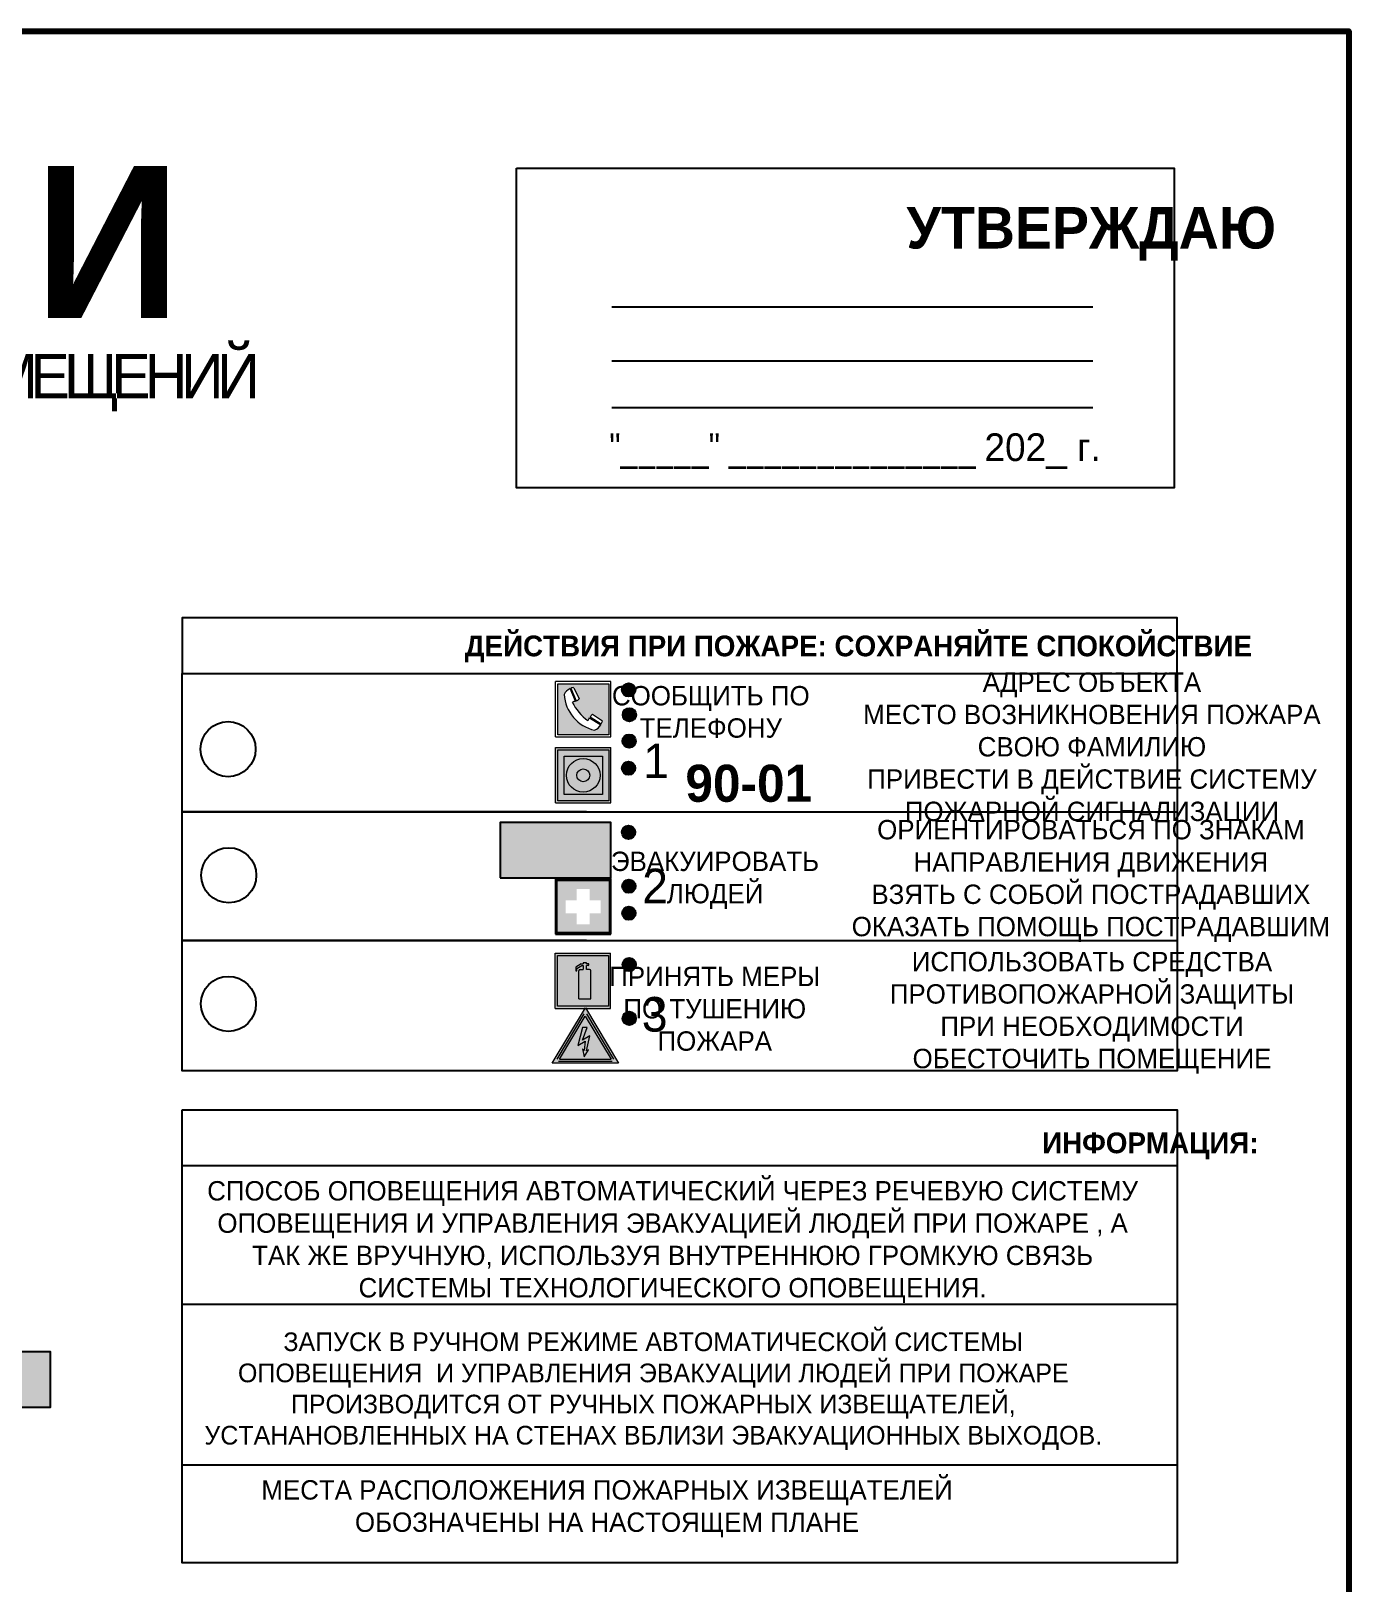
# Model space of a CAD drawing. Header units: millimetres. Extents: x 13810 to 67229, y 12374 to 21950.
# Drawn here: x 38931 to 39121.5, y 20442.1 to 20666.4 of the extents above; entities that cross this region are included whole.
import ezdxf

# ---------------------------------------------------------------- set-up
doc = ezdxf.new("R2010")
doc.units = ezdxf.units.MM
doc.layers.add('План_Штампы', color=7, linetype='Continuous')
doc.styles.add('обычный', font='arial.ttf')

# ---------------------------------------------------------------- blocks, each defined once
blk = doc.blocks.new('A$C3E6D3DDE')
at = {"lineweight": 5}
h = blk.add_hatch(color=40, dxfattribs=at)
h.paths.add_polyline_path([(24.1, 1.45), (16.46, -11.35), (31.74, -11.35)])
h.paths.add_polyline_path([(24.09, -0.46), (30.03, -10.41), (18.14, -10.41)], flags=16)
h.paths.add_polyline_path([(24.54, -3.08), (23.41, -6.02), (25.13, -5.01), (24.33, -8.5), (24.82, -8.27), (23.79, -9.86), (23.4, -8.04), (23.8, -8.43), (24.04, -6.29), (22.39, -7.25), (23.44, -3.08)], flags=0)
h = blk.add_hatch(color=256, dxfattribs=at)
h.paths.add_polyline_path([(24.37, 0.03, 0.567511), (23.82, 0.03), (17.59, -10.4, 0.582454), (17.86, -10.88), (30.32, -10.88, 0.582149), (30.6, -10.4)])
h.paths.add_polyline_path([(24.09, -0.46), (18.14, -10.41), (30.03, -10.41)], flags=16)
h.paths.add_polyline_path([(24.54, -3.08), (23.41, -6.02), (25.13, -5.01), (24.33, -8.5), (24.82, -8.27), (23.79, -9.86), (23.4, -8.04), (23.8, -8.43), (24.04, -6.29), (22.39, -7.25), (23.44, -3.08)], flags=0)
h = blk.add_hatch(color=40, dxfattribs=at)
h.paths.add_polyline_path([(24.09, -0.46), (18.14, -10.41), (30.03, -10.41)])
h.paths.add_polyline_path([(24.82, -8.27), (23.79, -9.86), (23.4, -8.04), (23.8, -8.43), (24.04, -6.29), (22.39, -7.25), (23.44, -3.08), (24.54, -3.08), (23.41, -6.02), (25.13, -5.01), (24.33, -8.5)], flags=16)
at = {"color": 40, "lineweight": 5}
for p, q in [((16.46, -11.35), (24.1, 1.45)), ((24.1, 1.45), (31.74, -11.35))]:
    blk.add_line(p, q, dxfattribs=at)
at = {"lineweight": 5}
for p, q in [((17.59, -10.4), (23.82, 0.03)), ((24.37, 0.03), (30.6, -10.4)), ((18.14, -10.41), (24.09, -0.46)), ((23.44, -3.08), (22.39, -7.25)), ((23.41, -6.02), (24.54, -3.08)), ((24.54, -3.08), (23.44, -3.08)), ((24.09, -0.46), (30.03, -10.41)), ((22.39, -7.25), (24.04, -6.29)), ((25.13, -5.01), (23.41, -6.02)), ((24.04, -6.29), (23.8, -8.43)), ((24.33, -8.5), (25.13, -5.01)), ((18.14, -10.41), (30.03, -10.41)), ((23.8, -8.43), (23.4, -8.04)), ((23.4, -8.04), (23.79, -9.86)), ((23.79, -9.86), (24.82, -8.27)), ((24.82, -8.27), (24.33, -8.5)), ((17.86, -10.88), (30.32, -10.88))]:
    blk.add_line(p, q, dxfattribs=at)
at = {"color": 50, "lineweight": 5}
blk.add_line((31.74, -11.35), (16.46, -11.35), dxfattribs=at)
blk = doc.blocks.new('A$C456E1F9C')
at = {"lineweight": 5}
h = blk.add_hatch(color=242, dxfattribs=at)
h.paths.add_polyline_path([(0.51, -1.47), (0.51, -13.26), (12.29, -13.26), (12.29, -1.47)])
h.paths.add_polyline_path([(5.42, -4.95, -0.254479), (4.78, -5.4), (3.52, -2.53, -0.209735), (4.23, -2.4)], flags=16)
h.paths.add_polyline_path([(8.53, -8.6), (10.87, -10.17), (10.54, -10.76), (8.03, -9.13, -0.192251)], flags=16)
h.paths.add_polyline_path([(4.61, -5.49, 0.005518), (3.87, -5.72, 0.128647), (7.49, -10.01, 0.00809), (7.83, -9.33), (10.47, -10.97, -0.16736), (8.99, -12.25, -0.327862), (1.95, -3.95, -0.166952), (3.36, -2.62)], flags=16)
at = {"color": 242, "lineweight": 5}
for p, q in [((0, -13.77), (0, -0.97)), ((12.8, -0.97), (0, -0.97)), ((4.61, -5.49), (3.36, -2.62)), ((3.52, -2.53), (4.78, -5.4)), ((4.23, -2.4), (5.42, -4.95)), ((12.8, -13.77), (12.8, -0.97)), ((7.83, -9.33), (10.47, -10.97)), ((8.03, -9.13), (10.54, -10.76)), ((10.81, -10.12), (8.53, -8.6)), ((10.54, -10.76), (10.8, -10.3)), ((10.8, -10.3), (10.81, -10.12)), ((0, -13.77), (12.8, -13.77))]:
    blk.add_line(p, q, dxfattribs=at)
blk.add_lwpolyline([(0.51, -1.47), (12.29, -1.47), (12.29, -13.26), (0.51, -13.26)], close=True, dxfattribs=at)
for centre, radius, start, end in [((4.59, -5.34), 2.99, 114.2845, 152.1974), ((4.02, -3.27), 0.891, 76.3284, 123.7092), ((11.12, -3.31), 9.19, 183.9915, 256.6009), ((14.98, -39.1), 35.17, 107.1487, 108.4135), ((13.86, -0.94), 11.08, 205.5536, 234.8762), ((4.68, -4.59), 0.824, 276.9621, 334.0723), ((-13.31, 0.8), 23.44, 332.5487, 334.4027), ((8.94, -9.5), 0.989, 114.4092, 157.9388), ((7.87, -9.46), 3, 291.9291, 329.9329)]:
    blk.add_arc(centre, radius, start, end, dxfattribs=at)
blk = doc.blocks.new('A$C54414219')
at = {"true_color": 0xffffff}
h = blk.add_hatch(color=7, dxfattribs=at)
h.paths.add_polyline_path([(2.39, -9.45), (2.39, -18.3), (11.23, -18.3), (11.23, -9.45)], flags=0)
h.paths.add_polyline_path([(10.71, -13.87, -1), (2.92, -13.87, -1)], flags=0)
h.paths.add_polyline_path([(8.3, -13.87, -1), (5.33, -13.87, -1)], flags=0)
h.paths.add_polyline_path([(0.41, -7.47), (0.41, -20.27), (13.21, -20.27), (13.21, -7.47)])
h.paths.add_polyline_path([(0.92, -19.77), (12.71, -19.77), (12.71, -7.98), (0.92, -7.98)], flags=16)
h.paths.add_polyline_path([(11.23, -9.45), (11.23, -18.3), (2.39, -18.3), (2.39, -9.45)], flags=0)
at = {"lineweight": 5}
h = blk.add_hatch(color=242, dxfattribs=at)
h.paths.add_polyline_path([(12.71, -7.98), (0.92, -7.98), (0.92, -19.77), (12.71, -19.77)])
h.paths.add_polyline_path([(11.23, -18.3), (2.39, -18.3), (2.39, -9.45), (11.23, -9.45)], flags=16)
h.paths.add_polyline_path([(10.71, -13.87, -1), (2.92, -13.87, -1)], flags=0)
h.paths.add_polyline_path([(8.3, -13.87, -1), (5.33, -13.87, -1)], flags=0)
at = {"true_color": 0xffffff}
h = blk.add_hatch(color=7, dxfattribs=at)
h.paths.add_polyline_path([(2.39, -9.45), (2.39, -18.3), (11.23, -18.3), (11.23, -9.45)])
h.paths.add_polyline_path([(10.71, -13.87, -1), (2.92, -13.87, -1)], flags=16)
h.paths.add_polyline_path([(8.3, -13.87, -1), (5.33, -13.87, -1)], flags=0)
at = {"lineweight": 5}
h = blk.add_hatch(color=242, dxfattribs=at)
h.paths.add_polyline_path([(2.92, -13.87, 1), (10.71, -13.87, 1)])
h.paths.add_polyline_path([(8.3, -13.87, -1), (5.33, -13.87, -1)], flags=16)
at = {"color": 242, "lineweight": 5}
for p, q in [((0.41, -20.27), (0.41, -7.47)), ((0.41, -7.47), (13.21, -7.47)), ((0.41, -7.47), (13.21, -7.47)), ((13.21, -20.27), (13.21, -7.47)), ((0.41, -20.27), (13.21, -20.27))]:
    blk.add_line(p, q, dxfattribs=at)
for points in [[(0.92, -7.98), (12.71, -7.98), (12.71, -19.77), (0.92, -19.77)], [(2.39, -9.45), (11.23, -9.45), (11.23, -18.3), (2.39, -18.3)]]:
    blk.add_lwpolyline(points, close=True, dxfattribs=at)
for radius in [3.89, 1.49]:
    blk.add_circle((6.81, -13.87), radius, dxfattribs=at)
blk = doc.blocks.new('A$C32E8229D')
at = {"true_color": 0xffffff}
blk.add_hatch(color=7, dxfattribs=at).paths.add_polyline_path([(0, 0), (0, -8), (16, -8), (16, 0)])
h = blk.add_hatch(color=126)
h.paths.add_polyline_path([(0.2, -0.2), (15.8, -0.2), (15.8, -7.8), (0.2, -7.8)])
h.paths.add_polyline_path([(13.49, -2.05), (12.08, -2.05), (11.37, -2.63, 0.162397), (11.29, -2.84), (11.29, -3.63), (10.35, -3.63), (10.35, -4.05), (11.68, -4.05), (11.68, -3.48), (12.26, -4.28), (11.29, -5.1), (11.29, -6.78), (11.85, -6.78), (11.85, -5.44), (12.8, -4.64), (12.8, -5.94), (14.46, -5.94), (14.46, -5.39), (13.45, -5.39), (13.45, -3.97), (12.46, -2.59), (13.15, -2.59), (13.69, -3.34), (14.18, -3)], flags=16)
h.paths.add_polyline_path([(10.74, -1.82, 1), (11.8, -1.82, 1)], flags=16)
h.paths.add_polyline_path([(9.39, -3.59), (5.99, -3.59), (6.56, -3.03), (5.91, -3.03), (5.1, -3.83), (5.91, -4.64), (6.56, -4.64), (5.99, -4.09), (9.39, -4.09)], flags=16)
h.paths.add_polyline_path([(4.29, -1.08), (1.72, -1.08), (1.72, -6.6), (4.29, -6.6)], flags=16)
at = {"color": 126}
blk.add_lwpolyline([(16, -8), (0, -8), (0, 0), (16, 0)], close=True, dxfattribs=at)
blk = doc.blocks.new('A$C18900ED3')
h = blk.add_hatch(color=126)
h.paths.add_polyline_path([(-0.18, -0.18), (-7.02, -0.18), (-7.02, -7.02), (-0.18, -7.02)])
h.paths.add_polyline_path([(-5.89, -4.46), (-5.89, -2.77), (-4.46, -2.77), (-4.46, -1.31), (-2.77, -1.31), (-2.77, -2.77), (-1.33, -2.77), (-1.33, -4.46), (-2.77, -4.46), (-2.77, -5.89), (-4.46, -5.89), (-4.46, -4.46)], flags=16)
at = {"color": 126}
for p, q in [((-7.2, 0), (-7.2, -7.2)), ((0, 0), (-7.2, 0)), ((0, -7.2), (0, 0)), ((-7.02, -7.02), (-7.02, -0.18)), ((-7.02, -0.18), (-0.18, -0.18)), ((-0.18, -0.18), (-0.18, -7.02)), ((-7.2, -7.2), (0, -7.2)), ((-0.18, -7.02), (-7.02, -7.02))]:
    blk.add_line(p, q, dxfattribs=at)
blk = doc.blocks.new('A$C3AD82952')
at = {"true_color": 0xf5f5ff}
h = blk.add_hatch(color=7, dxfattribs=at)
h.dxf.hatch_style = 1
h.paths.add_polyline_path([(8.21, 8.73, 0.414214), (7.89, 9.05), (7.22, 9.05), (7.22, 9.92), (7.59, 9.92, 1), (7.57, 10.36), (7.22, 10.36), (7.22, 10.6), (6.43, 10.6), (6.43, 10.36), (6.01, 10.36), (4.74, 9.59), (4.74, 8.69), (4.98, 8.73), (4.98, 9.26), (6.12, 9.91), (6.43, 9.91), (6.43, 9.05), (5.76, 9.05, 0.414214), (5.44, 8.73), (5.44, 2.2), (8.21, 2.2)], flags=0)
h.paths.add_polyline_path([(12.8, 12.8), (0, 12.8), (0, 0), (12.8, 0)])
h.paths.add_polyline_path([(0.51, 12.29), (12.29, 12.29), (12.29, 0.51), (0.51, 0.51)], flags=16)
h.paths.add_polyline_path([(4.74, 9.59), (6.01, 10.36), (6.43, 10.36), (6.43, 10.6), (7.22, 10.6), (7.22, 10.36), (7.59, 10.36, -0.94586), (7.59, 9.92), (7.22, 9.92), (7.22, 9.05), (7.89, 9.05, -0.414214), (8.21, 8.73), (8.21, 2.2), (5.44, 2.2), (5.44, 8.73, -0.414214), (5.76, 9.05), (6.43, 9.05), (6.43, 9.91), (6.12, 9.91), (4.98, 9.26), (4.98, 8.73), (4.74, 8.69)], flags=0)
h = blk.add_hatch(color=242)
h.dxf.hatch_style = 1
h.paths.add_polyline_path([(12.29, 12.29), (0.51, 12.29), (0.51, 0.51), (12.29, 0.51)])
h.paths.add_polyline_path([(4.74, 8.69), (4.74, 9.59), (6.01, 10.36), (6.43, 10.36), (6.43, 10.6), (7.22, 10.6), (7.22, 10.36), (7.59, 10.36, -0.94586), (7.59, 9.92), (7.22, 9.92), (7.22, 9.05), (7.89, 9.05, -0.414214), (8.21, 8.73), (8.21, 2.2), (5.44, 2.2), (5.44, 8.73, -0.414214), (5.76, 9.05), (6.43, 9.05), (6.43, 9.91), (6.12, 9.91), (4.98, 9.26), (4.98, 8.73)], flags=16)
h = blk.add_hatch(color=7, dxfattribs=at)
h.dxf.hatch_style = 1
h.paths.add_polyline_path([(8.21, 8.73, 0.414214), (7.89, 9.05), (7.22, 9.05), (7.22, 9.92), (7.59, 9.92, 1), (7.57, 10.36), (7.22, 10.36), (7.22, 10.6), (6.43, 10.6), (6.43, 10.36), (6.01, 10.36), (4.74, 9.59), (4.74, 8.69), (4.98, 8.73), (4.98, 9.26), (6.12, 9.91), (6.43, 9.91), (6.43, 9.05), (5.76, 9.05, 0.414214), (5.44, 8.73), (5.44, 2.2), (8.21, 2.2)])
at = {"color": 242, "lineweight": 5}
for p, q in [((0, 0), (0, 12.8)), ((0, 12.8), (12.8, 12.8)), ((12.8, 0), (12.8, 12.8)), ((6.01, 10.36), (4.74, 9.59)), ((4.74, 9.59), (4.74, 8.69)), ((4.74, 8.69), (4.98, 8.73)), ((4.98, 9.26), (6.12, 9.91)), ((4.98, 8.73), (4.98, 9.26)), ((5.44, 2.2), (5.44, 8.73)), ((5.76, 9.05), (6.43, 9.05)), ((6.01, 10.36), (6.43, 10.36)), ((6.12, 9.91), (6.43, 9.91)), ((7.22, 10.6), (6.43, 10.6)), ((6.43, 10.6), (6.43, 10.36)), ((6.43, 9.91), (6.43, 9.05)), ((7.22, 10.36), (7.22, 10.6)), ((7.59, 10.36), (7.22, 10.36)), ((7.22, 9.05), (7.22, 9.92)), ((7.59, 9.92), (7.22, 9.92)), ((7.89, 9.05), (7.22, 9.05)), ((8.21, 2.2), (8.21, 8.73)), ((0, 0), (12.8, 0)), ((5.44, 2.2), (8.21, 2.2))]:
    blk.add_line(p, q, dxfattribs=at)
blk.add_lwpolyline([(0.51, 12.29), (12.29, 12.29), (12.29, 0.51), (0.51, 0.51)], close=True, dxfattribs=at)
for centre, radius, start, end in [((5.76, 8.73), 0.32, 90, 180), ((7.58, 10.14), 0.223, 273.1875, 86.8125), ((7.89, 8.73), 0.32, 0, 90)]:
    blk.add_arc(centre, radius, start, end, dxfattribs=at)
blk = doc.blocks.new('A$C7B4425F7')
at = {"true_color": 0xffffff}
blk.add_hatch(color=7, dxfattribs=at).paths.add_polyline_path([(0, 0), (-16, 0), (-16, -8), (0, -8)])
h = blk.add_hatch(color=126)
h.paths.add_polyline_path([(-0.2, -0.2), (-15.8, -0.2), (-15.8, -7.8), (-0.2, -7.8)])
h.paths.add_polyline_path([(-11.76, -2.03), (-11.76, -3.66), (-11.17, -3.66, -0.568275), (-11.17, -6.18), (-12.58, -6.18), (-12.58, -2.03)], flags=16)
h.paths.add_polyline_path([(-13.33, -4.12, -0.495768), (-13.59, -6.18), (-15.03, -6.18), (-15.03, -2.03), (-13.59, -2.03, -0.487973)], flags=16)
h.paths.add_polyline_path([(-10.25, -2.03), (-9.48, -2.03), (-9.48, -6.18), (-10.25, -6.18)], flags=16)
h.paths.add_polyline_path([(-13.84, -3.69), (-14.24, -3.69), (-14.24, -3.03), (-13.9, -3.03, -0.692621)], flags=0)
h.paths.add_polyline_path([(-9.15, -2.03), (-8.4, -2.03), (-8.04, -3.07), (-7.68, -2.03), (-6.93, -2.03), (-7.64, -4.1), (-6.93, -6.18), (-7.68, -6.18), (-8.04, -5.14), (-8.4, -6.18), (-9.15, -6.18), (-8.44, -4.1)], flags=16)
h.paths.add_polyline_path([(-11.76, -4.46), (-11.42, -4.46, -0.692621), (-11.36, -5.12), (-11.76, -5.12)], flags=0)
h.paths.add_polyline_path([(-13.9, -5.2), (-14.24, -5.2), (-14.24, -4.55), (-13.84, -4.55, -0.708038)], flags=0)
edge = h.paths.add_edge_path(flags=16)
edge.add_ellipse((-5.51, -4.08), major_axis=(0, 2.05), ratio=0.586184, start_angle=0, end_angle=360)
edge = h.paths.add_edge_path(flags=0)
edge.add_ellipse((-5.51, -4.08), major_axis=(0, 1.14), ratio=0.454828, start_angle=0, end_angle=360)
h.paths.add_polyline_path([(-4.13, -4.96, 0.377264), (-3.48, -4.52, 0.0555), (-3.16, -2.03), (-1.66, -2.03), (-1.66, -4.96), (-0.96, -4.96), (-0.96, -7.01), (-1.75, -7.01), (-1.75, -6.18), (-3.3, -6.18), (-3.3, -7.02), (-4.13, -7.02)], flags=16)
h.paths.add_polyline_path([(-2.73, -2.91), (-2.28, -2.91), (-2.28, -4.96), (-3.05, -4.96, 0.079136)], flags=0)
at = {"color": 126}
blk.add_lwpolyline([(-16, -8), (0, -8), (0, 0), (-16, 0)], close=True, dxfattribs=at)

msp = doc.modelspace()

# ---------------------------------------------------------------- hatches: boundary and pattern name
at = {"lineweight": 0}
h = msp.add_hatch(color=256, dxfattribs=at)
h.dxf.hatch_style = 1
h.paths.add_polyline_path([(39016.39, 20571.2, 1), (39018.32, 20571.2, 1)])
h = msp.add_hatch(color=256, dxfattribs=at)
h.dxf.hatch_style = 1
h.paths.add_polyline_path([(39016.5, 20567.61, 1), (39018.43, 20567.61, 1)])
h = msp.add_hatch(color=256, dxfattribs=at)
h.dxf.hatch_style = 1
h.paths.add_polyline_path([(39016.46, 20563.8, 1), (39018.39, 20563.8, 1)])
h = msp.add_hatch(color=256, dxfattribs=at)
h.dxf.hatch_style = 1
h.paths.add_polyline_path([(39016.38, 20559.87, 1), (39018.31, 20559.87, 1)])
h = msp.add_hatch(color=256, dxfattribs=at)
h.dxf.hatch_style = 1
h.paths.add_polyline_path([(39016.39, 20550.61, 1), (39018.32, 20550.61, 1)])
h = msp.add_hatch(color=256, dxfattribs=at)
h.dxf.hatch_style = 1
h.paths.add_polyline_path([(39016.43, 20542.82, 1), (39018.36, 20542.82, 1)])
h = msp.add_hatch(color=256, dxfattribs=at)
h.dxf.hatch_style = 1
h.paths.add_polyline_path([(39016.42, 20538.92, 1), (39018.35, 20538.92, 1)])
h = msp.add_hatch(color=256, dxfattribs=at)
h.dxf.hatch_style = 1
h.paths.add_polyline_path([(39016.48, 20531.5, 1), (39018.41, 20531.5, 1)])
h = msp.add_hatch(color=256, dxfattribs=at)
h.dxf.hatch_style = 1
h.paths.add_polyline_path([(39016.48, 20523.73, 1), (39018.42, 20523.73, 1)])

# ---------------------------------------------------------------- linework, layer by layer
at = {"color": 2, "lineweight": 100}
msp.add_lwpolyline([(38521.46, 20666.41), (39121.46, 20666.41), (39121.46, 20271.41), (38521.46, 20271.41)], close=True, dxfattribs=at)
for points in [[(39001.17, 20646.57), (39096.18, 20646.57), (39096.18, 20600.37), (39001.17, 20600.37)], [(38952.85, 20573.55), (39096.61, 20573.55), (39096.61, 20581.6), (38952.85, 20581.6)], [(38952.85, 20573.55), (39096.61, 20573.55), (39096.61, 20516.15), (38952.85, 20516.15)]]:
    msp.add_lwpolyline(points, close=True)
for points in [[(39014.92, 20626.53), (39084.45, 20626.53)], [(39014.92, 20618.77), (39084.45, 20618.77)], [(39014.92, 20611.98), (39084.45, 20611.98)], [(39011.26, 20553.56), (38952.85, 20553.56), (39096.61, 20553.56)], [(39011.26, 20534.98), (38952.85, 20534.98), (39096.61, 20534.98)]]:
    msp.add_lwpolyline(points)
at = {"color": 0}
msp.add_lwpolyline([(38952.85, 20510.49), (39096.61, 20510.49), (39096.61, 20445.04), (38952.85, 20445.04)], close=True, dxfattribs=at)
for points in [[(38952.85, 20502.44), (39096.61, 20502.44)], [(38952.85, 20482.44), (39096.61, 20482.44)], [(38952.85, 20459.19), (39096.61, 20459.19)]]:
    msp.add_lwpolyline(points, dxfattribs=at)
for centre, radius in [((39017.36, 20571.2), 0.966), ((39017.46, 20567.61), 0.966), ((38959.47, 20562.63), 3.98), ((39017.42, 20563.8), 0.966), ((39017.34, 20559.87), 0.966), ((39017.35, 20550.61), 0.966), ((38959.57, 20544.4), 3.98), ((39017.39, 20542.82), 0.966), ((39017.39, 20538.92), 0.966), ((39017.44, 20531.5), 0.966), ((38959.51, 20525.82), 3.98), ((39017.45, 20523.73), 0.966)]:
    msp.add_circle(centre, radius)

# ---------------------------------------------------------------- block references
for name, p, xscale, yscale, zscale in [('A$C456E1F9C', (39006.8, 20573.01), 0.625, 0.625, 0.625), ('A$C54414219', (39006.54, 20567.52), 0.625, 0.625, 0.625), ('A$C18900ED3', (39014.8, 20543.88), 1.111111111007631, 1.111111111007631, 1.111111111007631), ('A$C3AD82952', (39006.75, 20525.15), 0.625, 0.625, 0.625), ('A$C3E6D3DDE', (38996.04, 20524.34), 0.625, 0.625, 0.625)]:
    msp.add_blockref(name, p, dxfattribs=dict(xscale=xscale, yscale=yscale, zscale=zscale))
at = {"xscale": -1}
msp.add_blockref('A$C32E8229D', (39014.8, 20552.03), dxfattribs=at)
at = {"layer": 'План_Штампы'}
msp.add_blockref('A$C7B4425F7', (38933.78, 20475.54), dxfattribs=at)

# ---------------------------------------------------------------- texts
at = {"lineweight": 0, "style": 'обычный'}
for s, insert, char_height, width, attachment_point in [('{\\fProxima Nova Rg|b1|i0|c204|p2;ПЛАН ЭВАКУАЦИИ}', (38675.46, 20646.92), 22, 493.8901, 1), ('\\pi-18,l18,t18;{\\fProxima Nova Rg|b1|i0|c204|p2;УТВЕРЖДАЮ\\H1.1997x; }', (39084.21, 20637.11), 6, 126.6484, 5), ('{\\fArial Narrow|b0|i0|c204|p34;"_____" ______________ \\fProxima Nova Rg|b0|i0|c204|p2;202_ г. }', (39050.08, 20605.69), 4, 78.6503, 5), ('{\\fProxima Nova Rg|b1|i0|c204|p2;ДЕЙСТВИЯ ПРИ ПОЖАРЕ: СОХРАНЯЙТЕ СПОКОЙСТВИЕ\\H1.6644x; }', (39050.56, 20577.11), 3, 175.1736, 5), ('\\pi-8.4,l8.4,t8.4;{\\fProxima Nova Rg|b0|i0|c204|p2;АДРЕС ОБЪЕКТА\\PМЕСТО ВОЗНИКНОВЕНИЯ ПОЖАРА \\PСВОЮ ФАМИЛИЮ\\PПРИВЕСТИ В ДЕЙСТВИЕ СИСТЕМУ \\PПОЖАРНОЙ СИГНАЛИЗАЦИИ}', (39084.31, 20562.57), 2.8, 126.6484, 5), ('{\\fProxima Nova Rg|b0|i0|c204|p2;СООБЩИТЬ ПО \\PТЕЛЕФОНУ}', (39029.23, 20568), 2.8, 126.6484, 5), ('{\\fProxima Nova Rg|b0|i0|c204|p2;1\\H1.1667x; }', (39021.33, 20560.94), 5, 126.6484, 5), ('{\\fProxima Nova Rg|b1|i0|c204|p2;\\H1.0714x;90-01\\fProxima Nova Rg|b0|i0|c204|p2;\\H0.93331x; \\H1.3449x; }', (39034.72, 20557.66), 5, 126.6484, 5), ('\\pi-8.4,l8.4,t8.4;{\\fProxima Nova Rg|b0|i0|c204|p2;ОРИЕНТИРОВАТЬСЯ ПО ЗНАКАМ \\PНАПРАВЛЕНИЯ ДВИЖЕНИЯ\\PВЗЯТЬ С СОБОЙ ПОСТРАДАВШИХ\\PОКАЗАТЬ ПОМОЩЬ ПОСТРАДАВШИМ}', (39084.16, 20543.59), 2.8, 126.6484, 5), ('{\\fProxima Nova Rg|b0|i0|c204|p2;ЭВАКУИРОВАТЬ \\PЛЮДЕЙ}', (39029.84, 20543.68), 2.8, 126.6484, 5), ('{\\fProxima Nova Rg|b0|i0|c204|p2;2\\H1.1967x; }', (39021.18, 20542.86), 5, 126.6484, 5), ('\\pi-8.4,l8.4,t8.4;{\\fProxima Nova Rg|b0|i0|c204|p2;ИСПОЛЬЗОВАТЬ СРЕДСТВА \\PПРОТИВОПОЖАРНОЙ ЗАЩИТЫ \\PПРИ НЕОБХОДИМОСТИ \\PОБЕСТОЧИТЬ ПОМЕЩЕНИЕ}', (39084.32, 20524.52), 2.8, 126.6484, 5), ('{\\fProxima Nova Rg|b0|i0|c204|p2;ПРИНЯТЬ МЕРЫ \\PПО ТУШЕНИЮ \\PПОЖАРА}', (39029.8, 20525.1), 2.8, 126.6484, 5), ('{\\fProxima Nova Rg|b0|i0|c204|p2;3\\H1.1967x; }', (39021.12, 20524.28), 5, 126.6484, 5), ('{\\fProxima Nova Rg|b1|i0|c204|p2;ИНФОРМАЦИЯ:\\H1.1997x; }', (39092.75, 20505.3), 3, 175.1736, 5), ('{\\fProxima Nova Rg|b0|i0|c204|p2;СПОСОБ ОПОВЕЩЕНИЯ АВТОМАТИЧЕСКИЙ ЧЕРЕЗ РЕЧЕВУЮ СИСТЕМУ ОПОВЕЩЕНИЯ И УПРАВЛЕНИЯ ЭВАКУАЦИЕЙ ЛЮДЕЙ ПРИ ПОЖАРЕ , А ТАК ЖЕ ВРУЧНУЮ, ИСПОЛЬЗУЯ ВНУТРЕННЮЮ ГРОМКУЮ СВЯЗЬ СИСТЕМЫ ТЕХНОЛОГИЧЕСКОГО ОПОВЕЩЕНИЯ.}', (39023.71, 20491.4), 2.8, 137.0334, 5), ('{\\fProxima Nova Rg|b0|i0|c204|p2;\\P\\pt8.1;ЗАПУСК В РУЧНОМ РЕЖИМЕ АВТОМАТИЧЕСКОЙ СИСТЕМЫ ОПОВЕЩЕНИЯ  И УПРАВЛЕНИЯ ЭВАКУАЦИИ ЛЮДЕЙ ПРИ ПОЖАРЕ ПРОИЗВОДИТСЯ ОТ РУЧНЫХ ПОЖАРНЫХ ИЗВЕЩАТЕЛЕЙ, УСТАНАНОВЛЕННЫХ НА СТЕНАХ ВБЛИЗИ ЭВАКУАЦИОННЫХ ВЫХОДОВ. }', (39020.92, 20472.1), 2.7, 131.4512, 5), ('\\pt8.4;{\\fProxima Nova Rg|b0|i0|c204|p2;\\PМЕСТА РАСПОЛОЖЕНИЯ ПОЖАРНЫХ ИЗВЕЩАТЕЛЕЙ ОБОЗНАЧЕНЫ НА НАСТОЯЩЕМ ПЛАНЕ}', (39014.23, 20455.18), 2.8, 118.5618, 5)]:
    msp.add_mtext(s, dxfattribs=dict(at, insert=insert, char_height=char_height, width=width, attachment_point=attachment_point))
at = {"color": 0, "lineweight": 0, "insert": (38825.66, 20619.9), "char_height": 8, "width": 449.2158, "attachment_point": 5, "style": 'обычный'}
msp.add_mtext('{\\fArial Black|b1|i0|c204|p34;\\H2x;\\T0.85;  \\fArial Narrow|b0|i0|c204|p34;\\H0.8x;\\W0.9;\\P\\fProxima Nova Rg|b0|i0|c204|p2;\\H0.5x;\\W1;\\C256;ПРИ ПОЖАРЕ  ИЛИ ДРУГИХ ЧРЕЗВЫЧАЙНЫХ СИТУАЦИЯХ  ИЗ ПОМЕЩЕНИЙ \\fProxima Nova Rg|b1|i0|c204|p2;\\H1.25x;\\PУЧАСТКА ЦДГ}', dxfattribs=at)

doc.saveas('drawing.dxf')
